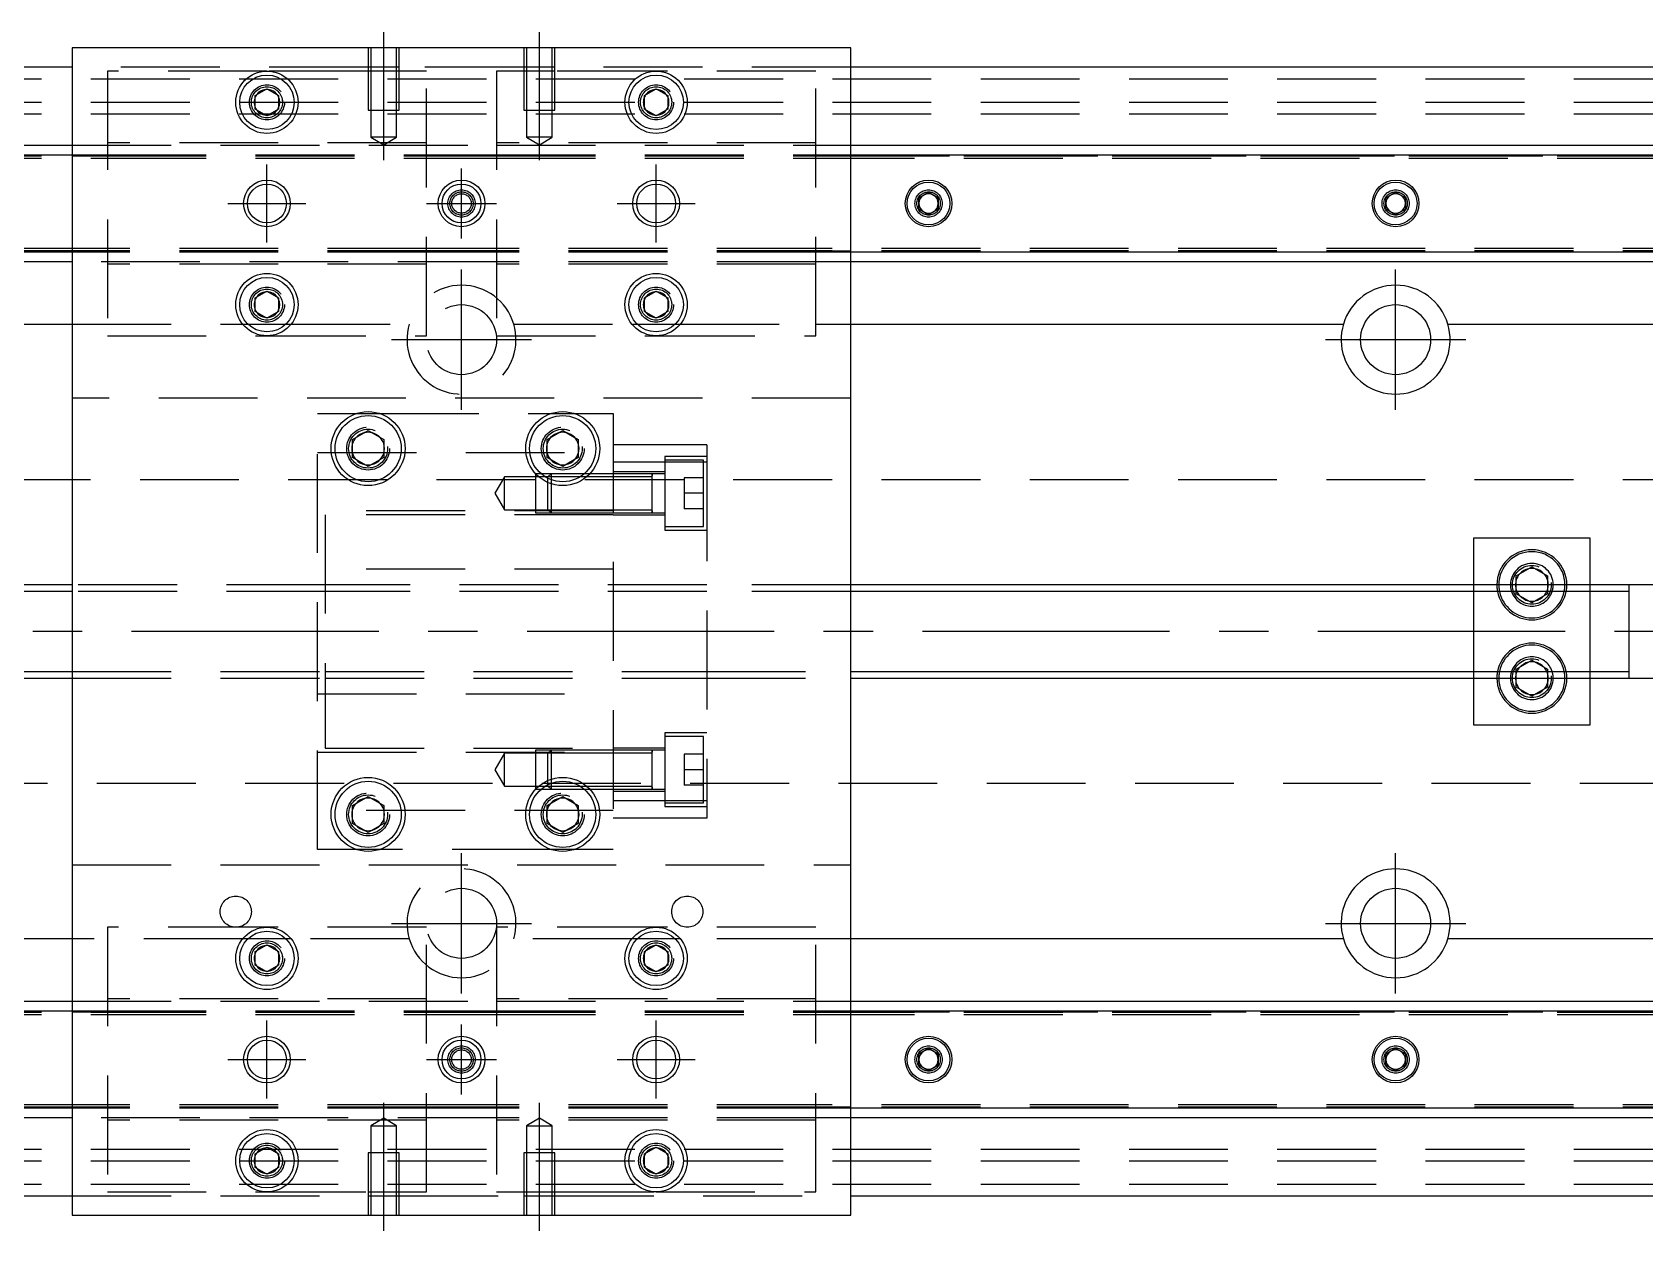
# Model space of a CAD drawing. Extents: x -16 to 607, y -284 to 77.
# Drawn here: x 144.9 to 352, y -77 to 77 of the extents above; entities that cross this region are included whole.
import ezdxf

# ---------------------------------------------------------------- set-up
doc = ezdxf.new("R2010")
doc.units = 0
doc.linetypes.add('CENTER', pattern=[50.8, 31.75, -6.35, 6.35, -6.35])
doc.linetypes.add('DASHED', pattern=[19.05, 12.7, -6.35])
doc.layers.get('0').update_dxf_attribs({"linetype": 'CONTINUOUS'})
doc.layers.add('CENTER', color=1, linetype='CENTER')

msp = doc.modelspace()

# ---------------------------------------------------------------- linework, layer by layer
at = {"color": 7, "linetype": 'CONTINUOUS'}
for p, q in [((250, 75), (150, 75)), ((150, 75), (150, -75)), ((250, -75), (250, 75)), ((150, 72.5), (0, 72.5)), ((400, 72.5), (250, 72.5)), ((173.5, 68.866026), (175, 69.73205)), ((173.5, 67.133974), (173.5, 68.866026)), ((175, 69.73205), (176.5, 68.866026)), ((176.5, 68.866026), (176.5, 67.133974)), ((223.5, 68.866026), (225, 69.73205)), ((223.5, 67.133974), (223.5, 68.866026)), ((225, 69.73205), (226.5, 68.866026)), ((226.5, 68.866026), (226.5, 67.133974)), ((175, 66.26795), (173.5, 67.133974)), ((176.5, 67.133974), (175, 66.26795)), ((225, 66.26795), (223.5, 67.133974)), ((226.5, 67.133974), (225, 66.26795)), ((0, 62.5), (150, 62.5)), ((250, 62.5), (400, 62.5)), ((0, 61.247728), (150, 61.247728)), ((250, 61.247728), (400, 61.247728)), ((258.75, 55.721688), (260, 56.443376)), ((260, 56.443376), (261.25, 55.721688)), ((318.75, 55.721688), (320, 56.443376)), ((320, 56.443376), (321.25, 55.721688)), ((258.75, 54.278312), (258.75, 55.721688)), ((260, 53.556624), (258.75, 54.278312)), ((261.25, 54.278312), (260, 53.556624)), ((261.25, 55.721688), (261.25, 54.278312)), ((318.75, 54.278312), (318.75, 55.721688)), ((320, 53.556624), (318.75, 54.278312)), ((321.25, 54.278312), (320, 53.556624)), ((321.25, 55.721688), (321.25, 54.278312)), ((150, 48.752272), (0, 48.752272)), ((400, 48.752272), (250, 48.752272)), ((150, 47.5), (0, 47.5)), ((400, 47.5), (250, 47.5)), ((173.5, 42.866026), (175, 43.73205)), ((175, 43.73205), (176.5, 42.866026)), ((223.5, 42.866026), (225, 43.73205)), ((225, 43.73205), (226.5, 42.866026)), ((173.5, 41.133974), (173.5, 42.866026)), ((176.5, 42.866026), (176.5, 41.133974)), ((223.5, 41.133974), (223.5, 42.866026)), ((226.5, 42.866026), (226.5, 41.133974)), ((86.708204, 39.5), (150, 39.5)), ((175, 40.26795), (173.5, 41.133974)), ((176.5, 41.133974), (175, 40.26795)), ((225, 40.26795), (223.5, 41.133974)), ((226.5, 41.133974), (225, 40.26795)), ((250, 39.5), (313.291796, 39.5)), ((326.708204, 39.5), (400, 39.5)), ((186, 24.6547), (188, 25.809402)), ((188, 25.809402), (190, 24.6547)), ((211, 24.6547), (213, 25.809402)), ((213, 25.809402), (215, 24.6547)), ((186, 22.3453), (186, 24.6547)), ((190, 24.6547), (190, 22.3453)), ((211, 22.3453), (211, 24.6547)), ((215, 24.6547), (215, 22.3453)), ((188, 21.190598), (186, 22.3453)), ((190, 22.3453), (188, 21.190598)), ((213, 21.190598), (211, 22.3453)), ((215, 22.3453), (213, 21.190598)), ((345, 12), (330, 12)), ((330, 12), (330, 6)), ((345, 6), (345, 12)), ((335.5, 7.1547), (337.5, 8.309402)), ((337.5, 8.309402), (339.5, 7.1547)), ((335.5, 6), (335.5, 7.1547)), ((339.5, 7.1547), (339.5, 6)), ((150, 6), (60.5, 6)), ((350, 6), (250, 6)), ((350, 6), (349.995, 6)), ((350, -6.000006), (350, 6.000006)), ((350, 5.125), (350, 6.000006)), ((350, -5.999164), (350, 6)), ((350.005, 6), (350, 6)), ((355, 6), (350, 6)), ((350, -5.125), (350, 5.125)), ((60.5, -6), (150, -6)), ((250, -6), (350, -6)), ((330, -6), (330, -12)), ((335.5, -7.1547), (335.5, -6)), ((339.5, -6), (339.5, -7.1547)), ((345, -12), (345, -6)), ((349.995, -6), (350, -6)), ((350, -6.000006), (350, -5.125)), ((350, -6), (350, -5.999164)), ((350, -6), (350.005, -6)), ((350, -6), (355, -6)), ((337.5, -8.309402), (335.5, -7.1547)), ((339.5, -7.1547), (337.5, -8.309402)), ((330, -12), (345, -12)), ((186, -22.3453), (188, -21.190598)), ((186, -24.6547), (186, -22.3453)), ((188, -21.190598), (190, -22.3453)), ((190, -22.3453), (190, -24.6547)), ((211, -22.3453), (213, -21.190598)), ((211, -24.6547), (211, -22.3453)), ((213, -21.190598), (215, -22.3453)), ((215, -22.3453), (215, -24.6547)), ((188, -25.809402), (186, -24.6547)), ((190, -24.6547), (188, -25.809402)), ((213, -25.809402), (211, -24.6547)), ((215, -24.6547), (213, -25.809402)), ((150, -39.5), (86.708204, -39.5)), ((173.5, -41.133974), (175, -40.26795)), ((173.5, -42.866026), (173.5, -41.133974)), ((175, -40.26795), (176.5, -41.133974)), ((176.5, -41.133974), (176.5, -42.866026)), ((223.5, -41.133974), (225, -40.26795)), ((223.5, -42.866026), (223.5, -41.133974)), ((225, -40.26795), (226.5, -41.133974)), ((226.5, -41.133974), (226.5, -42.866026)), ((313.291796, -39.5), (250, -39.5)), ((400, -39.5), (326.708204, -39.5)), ((175, -43.73205), (173.5, -42.866026)), ((176.5, -42.866026), (175, -43.73205)), ((225, -43.73205), (223.5, -42.866026)), ((226.5, -42.866026), (225, -43.73205)), ((0, -47.5), (150, -47.5)), ((250, -47.5), (400, -47.5)), ((0, -48.752272), (150, -48.752272)), ((250, -48.752272), (400, -48.752272)), ((258.75, -54.278312), (260, -53.556624)), ((260, -53.556624), (261.25, -54.278312)), ((318.75, -54.278312), (320, -53.556624)), ((320, -53.556624), (321.25, -54.278312)), ((258.75, -55.721688), (258.75, -54.278312)), ((260, -56.443376), (258.75, -55.721688)), ((261.25, -55.721688), (260, -56.443376)), ((261.25, -54.278312), (261.25, -55.721688)), ((318.75, -55.721688), (318.75, -54.278312)), ((320, -56.443376), (318.75, -55.721688)), ((321.25, -55.721688), (320, -56.443376)), ((321.25, -54.278312), (321.25, -55.721688)), ((150, -61.247728), (0, -61.247728)), ((400, -61.247728), (250, -61.247728)), ((150, -62.5), (0, -62.5)), ((400, -62.5), (250, -62.5)), ((173.5, -67.133974), (175, -66.26795)), ((175, -66.26795), (176.5, -67.133974)), ((223.5, -67.133974), (225, -66.26795)), ((225, -66.26795), (226.5, -67.133974)), ((173.5, -68.866026), (173.5, -67.133974)), ((176.5, -67.133974), (176.5, -68.866026)), ((223.5, -68.866026), (223.5, -67.133974)), ((226.5, -67.133974), (226.5, -68.866026)), ((175, -69.73205), (173.5, -68.866026)), ((176.5, -68.866026), (175, -69.73205)), ((225, -69.73205), (223.5, -68.866026)), ((226.5, -68.866026), (225, -69.73205)), ((0, -72.5), (150, -72.5)), ((250, -72.5), (400, -72.5)), ((150, -75), (250, -75))]:
    msp.add_line(p, q, dxfattribs=at)
at = {"color": 3, "linetype": 'DASHED'}
for p, q in [((188.000006, 75), (188.000006, 67)), ((188.35, 75), (188.35, 67)), ((191.65, 67), (191.65, 75)), ((191.999994, 67), (191.999994, 75)), ((208.000006, 75), (208.000006, 67)), ((208.35, 75), (208.35, 67)), ((211.65, 67), (211.65, 75)), ((211.999994, 67), (211.999994, 75)), ((0, 71), (400, 71)), ((188.000006, 72.5), (150, 72.5)), ((175, 72), (154.5, 72)), ((154.5, 72), (154.5, 38)), ((188.000006, 72), (175, 72)), ((191.999994, 72.5), (188.000006, 72.5)), ((191.999994, 72), (188.000006, 72)), ((208.000006, 72.5), (191.999994, 72.5)), ((195.5, 72), (191.999994, 72)), ((195.5, 38), (195.5, 72)), ((204.5, 72), (204.5, 38)), ((208.000006, 72), (204.5, 72)), ((211.999994, 72.5), (208.000006, 72.5)), ((211.999994, 72), (208.000006, 72)), ((250, 72.5), (211.999994, 72.5)), ((225, 72), (211.999994, 72)), ((245.5, 72), (225, 72)), ((245.5, 38), (245.5, 72)), ((0, 68), (400, 68)), ((0, 66.5), (400, 66.5)), ((176.973226, 68.326156), (177, 68)), ((188.000006, 67), (191.999994, 67)), ((188.35, 67), (188.35, 63.5)), ((191.65, 63.5), (191.65, 67)), ((208.000006, 67), (211.999994, 67)), ((208.35, 67), (208.35, 63.5)), ((211.65, 63.5), (211.65, 67)), ((226.973226, 68.326156), (227, 68)), ((150, 62.5), (204.5, 62.5)), ((195.5, 62.8), (154.5, 62.8)), ((191.65, 63.5), (188.35, 63.5)), ((188.35, 63.5), (190, 62.547372)), ((190, 62.547372), (191.65, 63.5)), ((245.5, 62.8), (204.5, 62.8)), ((204.5, 62.5), (245.5, 62.5)), ((211.65, 63.5), (208.35, 63.5)), ((208.35, 63.5), (210, 62.547372)), ((210, 62.547372), (211.65, 63.5)), ((245.5, 62.5), (250, 62.5)), ((0, 61.1147), (150, 61.1147)), ((0, 61.1), (154.5, 61.1)), ((0, 60.8), (154.5, 60.8)), ((150, 61.247728), (154.5, 61.247728)), ((150, 61.1147), (154.5, 61.1147)), ((154.5, 61.247728), (195.5, 61.247728)), ((154.5, 61.1147), (195.5, 61.1147)), ((154.5, 61.1), (195.5, 61.1)), ((154.5, 61.1), (195.5, 61.1)), ((154.5, 60.8), (195.5, 60.8)), ((154.5, 60.8), (195.5, 60.8)), ((195.5, 61.247728), (204.5, 61.247728)), ((195.5, 61.1147), (204.5, 61.1147)), ((195.5, 61.1), (204.5, 61.1)), ((195.5, 60.8), (204.5, 60.8)), ((204.5, 61.247728), (245.5, 61.247728)), ((204.5, 61.1147), (245.5, 61.1147)), ((204.5, 61.1), (245.5, 61.1)), ((204.5, 60.8), (245.5, 60.8)), ((245.5, 61.247728), (250, 61.247728)), ((245.5, 61.1147), (250, 61.1147)), ((245.5, 61.1), (400, 61.1)), ((245.5, 60.8), (400, 60.8)), ((250, 61.1147), (400, 61.1147)), ((261.477374, 55.25955), (261.5, 55)), ((318.5, 55), (318.52041, 55.24661)), ((154.5, 49.2), (0, 49.2)), ((154.5, 48.9), (0, 48.9)), ((150, 48.8853), (0, 48.8853)), ((154.5, 48.8853), (150, 48.8853)), ((154.5, 48.752272), (150, 48.752272)), ((195.5, 49.2), (154.5, 49.2)), ((195.5, 48.9), (154.5, 48.9)), ((195.5, 48.8853), (154.5, 48.8853)), ((195.5, 48.752272), (154.5, 48.752272)), ((204.5, 49.2), (195.5, 49.2)), ((204.5, 48.9), (195.5, 48.9)), ((204.5, 48.8853), (195.5, 48.8853)), ((204.5, 48.752272), (195.5, 48.752272)), ((245.5, 49.2), (204.5, 49.2)), ((245.5, 48.9), (204.5, 48.9)), ((245.5, 48.8853), (204.5, 48.8853)), ((245.5, 48.752272), (204.5, 48.752272)), ((400, 49.2), (245.5, 49.2)), ((400, 48.9), (245.5, 48.9)), ((250, 48.8853), (245.5, 48.8853)), ((250, 48.752272), (245.5, 48.752272)), ((400, 48.8853), (250, 48.8853)), ((204.5, 47.5), (150, 47.5)), ((195.5, 47.2), (154.5, 47.2)), ((245.5, 47.5), (204.5, 47.5)), ((245.5, 47.2), (204.5, 47.2)), ((250, 47.5), (245.5, 47.5)), ((173, 42), (173.030168, 42.346066)), ((226.973226, 42.326156), (227, 42)), ((150, 39.5), (171.877502, 39.5)), ((171.877502, 39.5), (172.55051, 39.5)), ((172.55051, 39.5), (177.44949, 39.5)), ((177.44949, 39.5), (178.122498, 39.5)), ((178.122498, 39.5), (193.291796, 39.5)), ((206.708204, 39.5), (221.877502, 39.5)), ((221.877502, 39.5), (222.55051, 39.5)), ((222.55051, 39.5), (227.44949, 39.5)), ((227.44949, 39.5), (228.122498, 39.5)), ((228.122498, 39.5), (245.5, 39.5)), ((245.5, 39.5), (250, 39.5)), ((154.5, 38), (175, 38)), ((175, 38), (195.5, 38)), ((204.5, 38), (225, 38)), ((225, 38), (245.5, 38)), ((250, 30), (150, 30)), ((181.5, 28), (186.47931, 28)), ((181.5, -28), (181.5, 28)), ((186.47931, 28), (189.52069, 28)), ((189.52069, 28), (211.47931, 28)), ((211.47931, 28), (214.52069, 28)), ((214.52069, 28), (219.5, 28)), ((219.5, 28), (219.5, -28)), ((181.5, 23), (219.5, 23)), ((190.483582, 23.786038), (190.5, 23.5)), ((215.483582, 23.786038), (215.5, 23.5)), ((231.5, 24), (219.5, 24)), ((231.5, 24), (231.5, 21.748564)), ((231.5, 21.748564), (219.5, 21.748564)), ((226.1, 22.50352), (226.1, 13.00352)), ((231.5, 22.50352), (226.1, 22.50352)), ((231.1, 22.00352), (226.1, 22.00352)), ((231.1, 13.50352), (231.1, 22.00352)), ((231.5, 21.748564), (231.5, -21.748564)), ((400, 19.5), (76.969694, 19.5)), ((205.5, 19.85352), (204.287564, 17.75352)), ((205.5, 15.65352), (205.5, 19.85352)), ((209.5, 19.85352), (205.5, 19.85352)), ((209.5, 20.253516), (209.5, 15.253526)), ((209.532604, 20.253516), (209.5, 20.253516)), ((211.1, 19.85352), (209.5, 19.85352)), ((210.25722, 20.253516), (209.532604, 20.253516)), ((211.5, 20.253518), (210.25722, 20.253516)), ((211.5, 20.25352), (211.1, 19.85352)), ((211.1, 19.698356), (211.1, 19.85352)), ((215.183046, 19.85352), (211.1, 19.85352)), ((211.1, 19.146554), (211.1, 19.698356)), ((211.1, 15.65352), (211.1, 19.146554)), ((211.5, 20.25352), (211.5, 19.523506)), ((215.742786, 20.25352), (211.5, 20.25352)), ((215.74278, 20.253516), (211.5, 20.253518)), ((211.5, 19.523506), (211.5, 18.99306)), ((211.5, 18.99306), (211.5, 15.25352)), ((216.04396, 19.85352), (215.183046, 19.85352)), ((216.467396, 20.253516), (215.74278, 20.253516)), ((216.467402, 20.25352), (215.742786, 20.25352)), ((219.5, 19.85352), (216.04396, 19.85352)), ((219.5, 20.253516), (216.467396, 20.253516)), ((219.5, 20.25352), (216.467402, 20.25352)), ((226.1, 20.50352), (219.5, 20.50352)), ((224.505, 20.25352), (219.5, 20.25352)), ((224.5, 19.85352), (219.5, 19.85352)), ((226.1, 20.25352), (224.495, 20.25352)), ((224.5, 15.253516), (224.5, 20.253526)), ((224.5, 15.253516), (224.5, 20.253526)), ((224.5, 19.996122), (224.5, 20.25352)), ((224.5, 20.25352), (224.5, 19.996072)), ((224.5, 15.51097), (224.5, 19.996122)), ((228.6, 19.75352), (228.6, 17.75352)), ((231.1, 19.75352), (228.6, 19.75352)), ((204.287564, 17.75352), (205.5, 15.65352)), ((228.6, 17.75352), (228.6, 15.75352)), ((231.1, 17.75352), (228.6, 17.75352)), ((219.5, 15.5), (181.5, 15.5)), ((182.5, 15), (182.5, -15)), ((219.5, 15), (182.5, 15)), ((205.5, 15.65352), (209.5, 15.65352)), ((209.5, 15.65352), (211.1, 15.65352)), ((209.5, 15.253526), (211.5, 15.253524)), ((211.1, 15.65352), (219.5, 15.65352)), ((211.1, 15.65352), (211.5, 15.25352)), ((211.5, 15.253524), (219.5, 15.253526)), ((211.5, 15.25352), (219.5, 15.25352)), ((219.5, 15.65352), (224.5, 15.65352)), ((219.5, 15.25352), (224.505, 15.25352)), ((219.5, 15.00352), (226.1, 15.00352)), ((224.495, 15.25352), (226.1, 15.25352)), ((224.5, 15.510988), (224.5, 15.25352)), ((224.5, 15.25352), (224.5, 15.51097)), ((231.1, 15.75352), (228.6, 15.75352)), ((226.1, 13.50352), (231.1, 13.50352)), ((226.1, 13.00352), (231.5, 13.00352)), ((219.5, 8), (181.5, 8)), ((339.983582, 6.286038), (340, 6)), ((182.5, 6), (150, 6)), ((182.5, 5.125), (150, 5.125)), ((231.5, 6), (182.5, 6)), ((231.5, 5.125), (182.5, 5.125)), ((250, 6), (231.5, 6)), ((250, 5.125), (231.5, 5.125)), ((330, 6), (330, 5.125)), ((330, 5.125), (330, -5.125)), ((335.5, 5.125), (335.5, 6)), ((335.5, 4.8453), (335.5, 5.125)), ((337.5, 3.690598), (335.5, 4.8453)), ((339.5, 4.8453), (337.5, 3.690598)), ((339.5, 6), (339.5, 5.125)), ((339.5, 5.125), (339.5, 4.8453)), ((345, 5.125), (345, 6)), ((345, -5.125), (345, 5.125)), ((335.5, -4.8453), (337.5, -3.690598)), ((337.5, -3.690598), (339.5, -4.8453)), ((150, -5.125), (182.5, -5.125)), ((150, -6), (182.5, -6)), ((182.5, -5.125), (231.5, -5.125)), ((182.5, -6), (231.5, -6)), ((231.5, -5.125), (250, -5.125)), ((231.5, -6), (250, -6)), ((330, -5.125), (330, -6)), ((335.5, -5.125), (335.5, -4.8453)), ((335.5, -6), (335.5, -5.125)), ((339.5, -4.8453), (339.5, -5.125)), ((339.5, -5.125), (339.5, -6)), ((339.983582, -5.713962), (340, -6)), ((345, -6), (345, -5.125)), ((181.5, -8), (219.5, -8)), ((226.1, -13.00352), (226.1, -22.50352)), ((231.5, -13.00352), (226.1, -13.00352)), ((231.1, -13.50352), (226.1, -13.50352)), ((231.1, -22.00352), (231.1, -13.50352)), ((181.5, -15.5), (219.5, -15.5)), ((182.5, -15), (219.5, -15)), ((205.5, -15.65352), (204.287564, -17.75352)), ((205.5, -19.85352), (205.5, -15.65352)), ((209.5, -15.65352), (205.5, -15.65352)), ((209.5, -15.253526), (209.5, -20.253516)), ((211.499994, -15.253526), (209.5, -15.253526)), ((211.1, -15.65352), (209.5, -15.65352)), ((211.5, -15.25352), (211.1, -15.65352)), ((211.1, -19.146554), (211.1, -15.65352)), ((219.5, -15.65352), (211.1, -15.65352)), ((219.5, -15.253526), (211.499994, -15.253526)), ((211.5, -15.25352), (211.5, -18.99306)), ((219.5, -15.25352), (211.5, -15.25352)), ((226.1, -15.00352), (219.5, -15.00352)), ((224.505, -15.25352), (219.5, -15.25352)), ((224.5, -15.65352), (219.5, -15.65352)), ((226.1, -15.25352), (224.495, -15.25352)), ((224.5, -20.253526), (224.5, -15.253516)), ((224.5, -20.253526), (224.5, -15.253516)), ((224.5, -15.51092), (224.5, -15.25352)), ((224.5, -15.25352), (224.5, -15.51097)), ((224.5, -19.996072), (224.5, -15.51092)), ((228.6, -15.75352), (228.6, -17.75352)), ((231.1, -15.75352), (228.6, -15.75352)), ((204.287564, -17.75352), (205.5, -19.85352)), ((228.6, -17.75352), (228.6, -19.75352)), ((231.1, -17.75352), (228.6, -17.75352)), ((76.969694, -19.5), (400, -19.5)), ((205.5, -19.85352), (209.5, -19.85352)), ((209.5, -19.85352), (211.1, -19.85352)), ((209.5, -20.253516), (209.532604, -20.253516)), ((209.532604, -20.253516), (210.25722, -20.253516)), ((210.25722, -20.253516), (211.499994, -20.253516)), ((211.1, -19.698356), (211.1, -19.146554)), ((211.1, -19.85352), (211.1, -19.698356)), ((211.1, -19.85352), (215.183046, -19.85352)), ((211.1, -19.85352), (211.5, -20.25352)), ((211.499994, -20.253516), (215.74278, -20.253516)), ((211.5, -18.99306), (211.5, -19.523506)), ((211.5, -19.523506), (211.5, -20.25352)), ((211.5, -20.25352), (215.742786, -20.25352)), ((215.183046, -19.85352), (216.04396, -19.85352)), ((215.74278, -20.253516), (216.467396, -20.253516)), ((215.742786, -20.25352), (216.467402, -20.25352)), ((216.04396, -19.85352), (219.5, -19.85352)), ((216.467396, -20.253516), (219.5, -20.253516)), ((216.467402, -20.25352), (219.5, -20.25352)), ((219.5, -19.85352), (224.5, -19.85352)), ((219.5, -20.25352), (224.505, -20.25352)), ((219.5, -20.50352), (226.1, -20.50352)), ((224.495, -20.25352), (226.1, -20.25352)), ((224.5, -19.996054), (224.5, -20.25352)), ((224.5, -20.25352), (224.5, -19.996072)), ((231.1, -19.75352), (228.6, -19.75352)), ((231.5, -21.748564), (219.5, -21.748564)), ((226.1, -22.00352), (231.1, -22.00352)), ((226.1, -22.50352), (231.5, -22.50352)), ((231.5, -21.748564), (231.5, -24)), ((219.5, -23), (181.5, -23)), ((190.483582, -23.213962), (190.5, -23.5)), ((215.483582, -23.213962), (215.5, -23.5)), ((231.5, -24), (219.5, -24)), ((186.47931, -28), (181.5, -28)), ((189.52069, -28), (186.47931, -28)), ((211.47931, -28), (189.52069, -28)), ((214.52069, -28), (211.47931, -28)), ((219.5, -28), (214.52069, -28)), ((150, -30), (250, -30)), ((175, -38), (154.5, -38)), ((154.5, -38), (154.5, -72)), ((195.5, -38), (175, -38)), ((195.5, -72), (195.5, -38)), ((204.5, -38), (204.5, -72)), ((225, -38), (204.5, -38)), ((245.5, -38), (225, -38)), ((245.5, -72), (245.5, -38)), ((171.877502, -39.5), (150, -39.5)), ((172.55051, -39.5), (171.877502, -39.5)), ((177.44949, -39.5), (172.55051, -39.5)), ((178.122498, -39.5), (177.44949, -39.5)), ((193.291796, -39.5), (178.122498, -39.5)), ((221.877502, -39.5), (206.708204, -39.5)), ((222.55051, -39.5), (221.877502, -39.5)), ((227.44949, -39.5), (222.55051, -39.5)), ((228.122498, -39.5), (227.44949, -39.5)), ((245.5, -39.5), (228.122498, -39.5)), ((250, -39.5), (245.5, -39.5)), ((176.973226, -41.673844), (177, -42)), ((226.973226, -41.673844), (227, -42)), ((150, -47.5), (204.5, -47.5)), ((195.5, -47.2), (154.5, -47.2)), ((245.5, -47.2), (204.5, -47.2)), ((204.5, -47.5), (245.5, -47.5)), ((245.5, -47.5), (250, -47.5)), ((0, -48.8853), (150, -48.8853)), ((0, -48.9), (154.5, -48.9)), ((0, -49.2), (154.5, -49.2)), ((150, -48.752272), (154.5, -48.752272)), ((150, -48.8853), (154.5, -48.8853)), ((154.5, -48.752272), (195.5, -48.752272)), ((154.5, -48.8853), (195.5, -48.8853)), ((154.5, -48.9), (195.5, -48.9)), ((154.5, -49.2), (195.5, -49.2)), ((195.5, -48.752272), (204.5, -48.752272)), ((195.5, -48.8853), (204.5, -48.8853)), ((195.5, -48.9), (204.5, -48.9)), ((195.5, -49.2), (204.5, -49.2)), ((204.5, -48.752272), (245.5, -48.752272)), ((204.5, -48.8853), (245.5, -48.8853)), ((204.5, -48.9), (245.5, -48.9)), ((204.5, -49.2), (245.5, -49.2)), ((245.5, -48.752272), (250, -48.752272)), ((245.5, -48.8853), (250, -48.8853)), ((245.5, -48.9), (400, -48.9)), ((245.5, -49.2), (400, -49.2)), ((250, -48.8853), (400, -48.8853)), ((261.477374, -54.74045), (261.5, -55)), ((321.477374, -54.74045), (321.5, -55)), ((154.5, -60.8), (0, -60.8)), ((154.5, -61.1), (0, -61.1)), ((150, -61.1147), (0, -61.1147)), ((154.5, -61.1147), (150, -61.1147)), ((154.5, -61.247728), (150, -61.247728)), ((195.5, -60.8), (154.5, -60.8)), ((195.5, -60.8), (154.5, -60.8)), ((195.5, -61.1), (154.5, -61.1)), ((195.5, -61.1), (154.5, -61.1)), ((195.5, -61.1147), (154.5, -61.1147)), ((195.5, -61.247728), (154.5, -61.247728)), ((204.5, -60.8), (195.5, -60.8)), ((204.5, -61.1), (195.5, -61.1)), ((204.5, -61.1147), (195.5, -61.1147)), ((204.5, -61.247728), (195.5, -61.247728)), ((245.5, -60.8), (204.5, -60.8)), ((245.5, -61.1), (204.5, -61.1)), ((245.5, -61.1147), (204.5, -61.1147)), ((245.5, -61.247728), (204.5, -61.247728)), ((400, -60.8), (245.5, -60.8)), ((400, -61.1), (245.5, -61.1)), ((250, -61.1147), (245.5, -61.1147)), ((250, -61.247728), (245.5, -61.247728)), ((400, -61.1147), (250, -61.1147)), ((204.5, -62.5), (150, -62.5)), ((195.5, -62.8), (154.5, -62.8)), ((190, -62.547372), (188.35, -63.5)), ((188.35, -63.5), (190, -63.5)), ((188.35, -63.5), (188.35, -67)), ((191.65, -63.5), (190, -62.547372)), ((190, -63.5), (191.65, -63.5)), ((191.65, -67), (191.65, -63.5)), ((245.5, -62.5), (204.5, -62.5)), ((245.5, -62.8), (204.5, -62.8)), ((210, -62.547372), (208.35, -63.5)), ((208.35, -63.5), (210, -63.5)), ((208.35, -63.5), (208.35, -67)), ((211.65, -63.5), (210, -62.547372)), ((210, -63.5), (211.65, -63.5)), ((211.65, -67), (211.65, -63.5)), ((250, -62.5), (245.5, -62.5)), ((0, -66.5), (400, -66.5)), ((0, -68), (400, -68)), ((176.973226, -67.673844), (177, -68)), ((191.999994, -67), (188.000006, -67)), ((188.000006, -67), (188.000006, -75)), ((188.35, -67), (188.35, -75)), ((191.65, -75), (191.65, -67)), ((191.999994, -75), (191.999994, -67)), ((211.999994, -67), (208.000006, -67)), ((208.000006, -67), (208.000006, -75)), ((208.35, -67), (208.35, -75)), ((211.65, -75), (211.65, -67)), ((211.999994, -75), (211.999994, -67)), ((226.973226, -67.673844), (227, -68)), ((0, -71), (400, -71)), ((150, -72.5), (188.000006, -72.5)), ((154.5, -72), (175, -72)), ((175, -72), (188.000006, -72)), ((188.000006, -72), (191.999994, -72)), ((188.000006, -72.5), (191.999994, -72.5)), ((191.999994, -72), (195.5, -72)), ((191.999994, -72.5), (208.000006, -72.5)), ((204.5, -72), (208.000006, -72)), ((208.000006, -72), (211.999994, -72)), ((208.000006, -72.5), (211.999994, -72.5)), ((211.999994, -72), (225, -72)), ((211.999994, -72.5), (250, -72.5)), ((225, -72), (245.5, -72))]:
    msp.add_line(p, q, dxfattribs=at)
at = {"color": 3, "linetype": 'CONTINUOUS'}
for p, q in [((150, 5.125), (60.5, 5.125)), ((350, 5.125), (250, 5.125)), ((60.5, -5.125), (150, -5.125)), ((250, -5.125), (350, -5.125))]:
    msp.add_line(p, q, dxfattribs=at)
at = {"color": 7, "linetype": 'CONTINUOUS'}
for centre, radius in [((175, 68), 4), ((175, 68), 3.5), ((225, 68), 4), ((225, 68), 3.5), ((175, 55), 2.5), ((200, 55), 3), ((200, 55), 2.5), ((225, 55), 2.5), ((260, 55), 3), ((260, 55), 2.75), ((320, 55), 3), ((320, 55), 2.75), ((175, 42), 4), ((225, 42), 4), ((175, 42), 3.5), ((225, 42), 3.5), ((320, 37.5), 4.5), ((188, 23.5), 4.75), ((188, 23.5), 4.25), ((213, 23.5), 4.75), ((213, 23.5), 4.25), ((188, -23.5), 4.75), ((188, -23.5), 4.25), ((213, -23.5), 4.75), ((213, -23.5), 4.25), ((320, -37.5), 4.5), ((175, -42), 4), ((175, -42), 3.5), ((225, -42), 4), ((225, -42), 3.5), ((175, -55), 2.5), ((200, -55), 3), ((200, -55), 2.5), ((225, -55), 2.5), ((260, -55), 3), ((260, -55), 2.75), ((320, -55), 3), ((320, -55), 2.75), ((175, -68), 4), ((225, -68), 4), ((175, -68), 3.5), ((225, -68), 3.5)]:
    msp.add_circle(centre, radius, dxfattribs=at)
at = {"color": 3, "linetype": 'DASHED'}
for centre, radius in [((175, 68), 2.25), ((175, 68), 2), ((225, 68), 2.25), ((225, 68), 2), ((200, 55), 1.75), ((200, 55), 1.5), ((200, 55), 1.25), ((260, 55), 1.75), ((260, 55), 1.5), ((320, 55), 1.75), ((320, 55), 1.5), ((175, 42), 2.25), ((175, 42), 2), ((225, 42), 2.25), ((225, 42), 2), ((200, 37.5), 4.5), ((188, 23.5), 2.75), ((188, 23.5), 2.5), ((213, 23.5), 2.75), ((213, 23.5), 2.5), ((337.5, 6), 2.5), ((337.5, -6), 2.5), ((188, -23.5), 2.75), ((188, -23.5), 2.5), ((213, -23.5), 2.75), ((213, -23.5), 2.5), ((200, -37.5), 4.5), ((171, -36), 2), ((229, -36), 2), ((175, -42), 2.25), ((175, -42), 2), ((225, -42), 2.25), ((225, -42), 2), ((200, -55), 1.75), ((200, -55), 1.5), ((200, -55), 1.25), ((260, -55), 1.75), ((260, -55), 1.5), ((320, -55), 1.75), ((320, -55), 1.5), ((175, -68), 2.25), ((175, -68), 2), ((225, -68), 2.25), ((225, -68), 2)]:
    msp.add_circle(centre, radius, dxfattribs=at)
at = {"color": 3, "linetype": 'CONTINUOUS'}
for centre in [(175, 55), (225, 55), (175, -55), (225, -55)]:
    msp.add_circle(centre, 3, dxfattribs=at)
at = {"color": 7, "linetype": 'CONTINUOUS'}
for centre, radius, start, end in [((175, 68), 1.65, 155.380023, 180), ((175, 68), 1.65, 144.619977, 155.380023), ((175, 68), 1.65, 95.380023, 144.619977), ((175, 68), 1.65, 84.619977, 95.380023), ((175, 68), 1.65, 35.380023, 84.619977), ((175, 68), 1.65, 24.619977, 35.380023), ((175, 68), 1.65, 335.380023, 24.619977), ((225, 68), 1.65, 155.380023, 180), ((225, 68), 1.65, 144.619977, 155.380023), ((225, 68), 1.65, 95.380023, 144.619977), ((225, 68), 1.65, 84.619977, 95.380023), ((225, 68), 1.65, 35.380023, 84.619977), ((225, 68), 1.65, 24.619977, 35.380023), ((225, 68), 1.65, 335.380023, 24.619977), ((175, 68), 1.65, 180, 204.619977), ((175, 68), 1.65, 204.619977, 215.380023), ((175, 68), 1.65, 215.380023, 264.619977), ((175, 68), 1.65, 264.619977, 275.380023), ((175, 68), 1.65, 275.380023, 324.619977), ((175, 68), 1.65, 324.619977, 335.380023), ((225, 68), 1.65, 180, 204.619977), ((225, 68), 1.65, 204.619977, 215.380023), ((225, 68), 1.65, 215.380023, 264.619977), ((225, 68), 1.65, 264.619977, 275.380023), ((225, 68), 1.65, 275.380023, 324.619977), ((225, 68), 1.65, 324.619977, 335.380023), ((260, 55), 1.25, 120, 180), ((260, 55), 1.25, 60, 120), ((260, 55), 1.25, 0, 60), ((320, 55), 1.25, 120, 180), ((320, 55), 1.25, 60, 120), ((320, 55), 1.25, 0, 60), ((260, 55), 1.25, 180, 240), ((260, 55), 1.25, 240, 300), ((260, 55), 1.25, 300, 0), ((320, 55), 1.25, 180, 240), ((320, 55), 1.25, 240, 300), ((320, 55), 1.25, 300, 0), ((175, 42), 1.65, 95.380023, 144.619977), ((175, 42), 1.65, 84.619977, 95.380023), ((175, 42), 1.65, 35.380023, 84.619977), ((225, 42), 1.65, 95.380023, 144.619977), ((225, 42), 1.65, 84.619977, 95.380023), ((225, 42), 1.65, 35.380023, 84.619977), ((320, 37.5), 7, 16.60155, 163.39845), ((175, 42), 1.65, 155.380023, 180), ((175, 42), 1.65, 180, 204.619977), ((175, 42), 1.65, 144.619977, 155.380023), ((175, 42), 1.65, 24.619977, 35.380023), ((175, 42), 1.65, 335.380023, 24.619977), ((225, 42), 1.65, 155.380023, 180), ((225, 42), 1.65, 180, 204.619977), ((225, 42), 1.65, 144.619977, 155.380023), ((225, 42), 1.65, 24.619977, 35.380023), ((225, 42), 1.65, 335.380023, 24.619977), ((175, 42), 1.65, 204.619977, 215.380023), ((175, 42), 1.65, 215.380023, 264.619977), ((175, 42), 1.65, 264.619977, 275.380023), ((175, 42), 1.65, 275.380023, 324.619977), ((175, 42), 1.65, 324.619977, 335.380023), ((225, 42), 1.65, 204.619977, 215.380023), ((225, 42), 1.65, 215.380023, 264.619977), ((225, 42), 1.65, 264.619977, 275.380023), ((225, 42), 1.65, 275.380023, 324.619977), ((225, 42), 1.65, 324.619977, 335.380023), ((320, 37.5), 7, 163.39845, 16.60155), ((188, 23.5), 2.1, 137.75279, 162.24721), ((188, 23.5), 2.1, 102.24721, 137.75279), ((188, 23.5), 2.1, 77.75279, 102.24721), ((188, 23.5), 2.1, 42.24721, 77.75279), ((188, 23.5), 2.1, 17.75279, 42.24721), ((213, 23.5), 2.1, 137.75279, 162.24721), ((213, 23.5), 2.1, 102.24721, 137.75279), ((213, 23.5), 2.1, 77.75279, 102.24721), ((213, 23.5), 2.1, 42.24721, 77.75279), ((213, 23.5), 2.1, 17.75279, 42.24721), ((188, 23.5), 2.1, 162.24721, 180), ((188, 23.5), 2.1, 180, 197.75279), ((188, 23.5), 2.1, 197.75279, 222.24721), ((188, 23.5), 2.1, 317.75279, 342.24721), ((188, 23.5), 2.1, 342.24721, 17.75279), ((213, 23.5), 2.1, 162.24721, 180), ((213, 23.5), 2.1, 180, 197.75279), ((213, 23.5), 2.1, 197.75279, 222.24721), ((213, 23.5), 2.1, 317.75279, 342.24721), ((213, 23.5), 2.1, 342.24721, 17.75279), ((188, 23.5), 2.1, 222.24721, 257.75279), ((188, 23.5), 2.1, 257.75279, 282.24721), ((188, 23.5), 2.1, 282.24721, 317.75279), ((213, 23.5), 2.1, 222.24721, 257.75279), ((213, 23.5), 2.1, 257.75279, 282.24721), ((213, 23.5), 2.1, 282.24721, 317.75279), ((337.5, 6), 4.5, 0, 180), ((337.5, 6), 4.25, 0, 180), ((337.5, 6), 2.1, 162.24721, 180), ((337.5, 6), 2.1, 137.75279, 162.24721), ((337.5, 6), 2.1, 102.24721, 137.75279), ((337.5, 6), 2.1, 77.75279, 102.24721), ((337.5, 6), 2.1, 42.24721, 77.75279), ((337.5, 6), 2.1, 17.75279, 42.24721), ((337.5, 6), 2.1, 0, 17.75279), ((337.5, 6), 2.1, 180, 197.75279), ((337.5, 6), 2.1, 197.75279, 204.624318), ((337.5, 6), 2.1, 204.624318, 222.24721), ((337.5, 6), 2.1, 222.24721, 257.75279), ((337.5, 6), 2.1, 282.24721, 317.75279), ((337.5, 6), 2.1, 317.75279, 335.375682), ((337.5, 6), 2.1, 335.375682, 342.24721), ((337.5, 6), 2.1, 342.24721, 0), ((337.5, 6), 2.1, 257.75279, 282.24721), ((337.5, -6), 2.1, 102.24721, 137.75279), ((337.5, -6), 2.1, 77.75279, 102.24721), ((337.5, -6), 2.1, 42.24721, 77.75279), ((337.5, -6), 4.5, 180, 0), ((337.5, -6), 4.25, 180, 0), ((337.5, -6), 2.1, 162.24721, 180), ((337.5, -6), 2.1, 180, 197.75279), ((337.5, -6), 2.1, 155.375682, 162.24721), ((337.5, -6), 2.1, 137.75279, 155.375682), ((337.5, -6), 2.1, 24.624318, 42.24721), ((337.5, -6), 2.1, 17.75279, 24.624318), ((337.5, -6), 2.1, 0, 17.75279), ((337.5, -6), 2.1, 342.24721, 0), ((337.5, -6), 2.1, 197.75279, 222.24721), ((337.5, -6), 2.1, 222.24721, 257.75279), ((337.5, -6), 2.1, 257.75279, 282.24721), ((337.5, -6), 2.1, 282.24721, 317.75279), ((337.5, -6), 2.1, 317.75279, 342.24721), ((188, -23.5), 2.1, 137.75279, 162.24721), ((188, -23.5), 2.1, 102.24721, 137.75279), ((188, -23.5), 2.1, 77.75279, 102.24721), ((188, -23.5), 2.1, 42.24721, 77.75279), ((188, -23.5), 2.1, 17.75279, 42.24721), ((213, -23.5), 2.1, 137.75279, 162.24721), ((213, -23.5), 2.1, 102.24721, 137.75279), ((213, -23.5), 2.1, 77.75279, 102.24721), ((213, -23.5), 2.1, 42.24721, 77.75279), ((213, -23.5), 2.1, 17.75279, 42.24721), ((188, -23.5), 2.1, 162.24721, 180), ((188, -23.5), 2.1, 180, 197.75279), ((188, -23.5), 2.1, 197.75279, 222.24721), ((188, -23.5), 2.1, 317.75279, 342.24721), ((188, -23.5), 2.1, 342.24721, 17.75279), ((213, -23.5), 2.1, 162.24721, 180), ((213, -23.5), 2.1, 180, 197.75279), ((213, -23.5), 2.1, 197.75279, 222.24721), ((213, -23.5), 2.1, 317.75279, 342.24721), ((213, -23.5), 2.1, 342.24721, 17.75279), ((188, -23.5), 2.1, 222.24721, 257.75279), ((188, -23.5), 2.1, 257.75279, 282.24721), ((188, -23.5), 2.1, 282.24721, 317.75279), ((213, -23.5), 2.1, 222.24721, 257.75279), ((213, -23.5), 2.1, 257.75279, 282.24721), ((213, -23.5), 2.1, 282.24721, 317.75279), ((320, -37.5), 7, 343.39845, 196.60155), ((175, -42), 1.65, 155.380023, 180), ((175, -42), 1.65, 144.619977, 155.380023), ((175, -42), 1.65, 95.380023, 144.619977), ((175, -42), 1.65, 84.619977, 95.380023), ((175, -42), 1.65, 35.380023, 84.619977), ((175, -42), 1.65, 24.619977, 35.380023), ((175, -42), 1.65, 335.380023, 24.619977), ((225, -42), 1.65, 155.380023, 180), ((225, -42), 1.65, 144.619977, 155.380023), ((225, -42), 1.65, 95.380023, 144.619977), ((225, -42), 1.65, 84.619977, 95.380023), ((225, -42), 1.65, 35.380023, 84.619977), ((225, -42), 1.65, 24.619977, 35.380023), ((225, -42), 1.65, 335.380023, 24.619977), ((320, -37.5), 7, 196.60155, 343.39845), ((175, -42), 1.65, 180, 204.619977), ((175, -42), 1.65, 204.619977, 215.380023), ((175, -42), 1.65, 215.380023, 264.619977), ((175, -42), 1.65, 275.380023, 324.619977), ((175, -42), 1.65, 324.619977, 335.380023), ((225, -42), 1.65, 180, 204.619977), ((225, -42), 1.65, 204.619977, 215.380023), ((225, -42), 1.65, 215.380023, 264.619977), ((225, -42), 1.65, 275.380023, 324.619977), ((225, -42), 1.65, 324.619977, 335.380023), ((175, -42), 1.65, 264.619977, 275.380023), ((225, -42), 1.65, 264.619977, 275.380023), ((260, -55), 1.25, 60, 120), ((320, -55), 1.25, 60, 120), ((260, -55), 1.25, 120, 180), ((260, -55), 1.25, 180, 240), ((260, -55), 1.25, 0, 60), ((260, -55), 1.25, 300, 0), ((320, -55), 1.25, 120, 180), ((320, -55), 1.25, 180, 240), ((320, -55), 1.25, 0, 60), ((320, -55), 1.25, 300, 0), ((260, -55), 1.25, 240, 300), ((320, -55), 1.25, 240, 300), ((175, -68), 1.65, 155.380023, 180), ((175, -68), 1.65, 180, 204.619977), ((175, -68), 1.65, 144.619977, 155.380023), ((175, -68), 1.65, 95.380023, 144.619977), ((175, -68), 1.65, 84.619977, 95.380023), ((175, -68), 1.65, 35.380023, 84.619977), ((175, -68), 1.65, 24.619977, 35.380023), ((175, -68), 1.65, 335.380023, 24.619977), ((225, -68), 1.65, 155.380023, 180), ((225, -68), 1.65, 180, 204.619977), ((225, -68), 1.65, 144.619977, 155.380023), ((225, -68), 1.65, 95.380023, 144.619977), ((225, -68), 1.65, 84.619977, 95.380023), ((225, -68), 1.65, 35.380023, 84.619977), ((225, -68), 1.65, 24.619977, 35.380023), ((225, -68), 1.65, 335.380023, 24.619977), ((175, -68), 1.65, 204.619977, 215.380023), ((175, -68), 1.65, 215.380023, 264.619977), ((175, -68), 1.65, 264.619977, 275.380023), ((175, -68), 1.65, 275.380023, 324.619977), ((175, -68), 1.65, 324.619977, 335.380023), ((225, -68), 1.65, 204.619977, 215.380023), ((225, -68), 1.65, 215.380023, 264.619977), ((225, -68), 1.65, 264.619977, 275.380023), ((225, -68), 1.65, 275.380023, 324.619977), ((225, -68), 1.65, 324.619977, 335.380023)]:
    msp.add_arc(centre, radius, start, end, dxfattribs=at)
at = {"color": 3, "linetype": 'DASHED'}
for centre, radius, start, end in [((200, 37.5), 7, 16.60155, 163.39845), ((200, 37.5), 7, 163.39845, 16.60155), ((337.5, 6), 2.75, 0, 180), ((337.5, 6), 4.5, 180, 191.212271), ((337.5, 6), 4.5, 191.212271, 348.787729), ((337.5, 6), 4.25, 180, 191.881156), ((337.5, 6), 4.25, 191.881156, 348.118844), ((337.5, 6), 2.75, 180, 198.553005), ((337.5, 6), 2.75, 198.553005, 341.446995), ((337.5, 6), 2.75, 341.446995, 0), ((337.5, 6), 4.25, 348.118844, 0), ((337.5, 6), 4.5, 348.787729, 0), ((337.5, -6), 4.5, 11.212271, 168.787729), ((337.5, -6), 4.25, 11.881156, 168.118844), ((337.5, -6), 2.75, 18.553005, 161.446995), ((337.5, -6), 4.5, 168.787729, 180), ((337.5, -6), 4.25, 168.118844, 180), ((337.5, -6), 2.75, 161.446995, 180), ((337.5, -6), 2.75, 180, 0), ((337.5, -6), 2.75, 0, 18.553005), ((337.5, -6), 4.25, 0, 11.881156), ((337.5, -6), 4.5, 0, 11.212271), ((200, -37.5), 7, 343.39845, 196.60155), ((200, -37.5), 7, 196.60155, 343.39845)]:
    msp.add_arc(centre, radius, start, end, dxfattribs=at)
at = {"layer": 'CENTER', "color": 1, "linetype": 'CENTER'}
for p, q in [((190, 60.547372), (190, 77)), ((210, 60.547372), (210, 77)), ((175, 50), (175, 60)), ((200, 50.5), (200, 59.5)), ((225, 50), (225, 60)), ((170, 55), (180, 55)), ((195.5, 55), (204.5, 55)), ((220, 55), (230, 55)), ((200, 28.5), (200, 46.5)), ((320, 28.5), (320, 46.5)), ((191, 37.5), (209, 37.5)), ((311, 37.5), (329, 37.5)), ((443.361871, 0), (-10.32213, 0)), ((200, -46.5), (200, -28.5)), ((320, -46.5), (320, -28.5)), ((191, -37.5), (209, -37.5)), ((311, -37.5), (329, -37.5)), ((175, -60), (175, -50)), ((200, -59.5), (200, -50.5)), ((225, -60), (225, -50)), ((170, -55), (180, -55)), ((195.5, -55), (204.5, -55)), ((220, -55), (230, -55)), ((190, -77), (190, -60.547372)), ((210, -77), (210, -60.547372))]:
    msp.add_line(p, q, dxfattribs=at)

doc.saveas('drawing.dxf')
